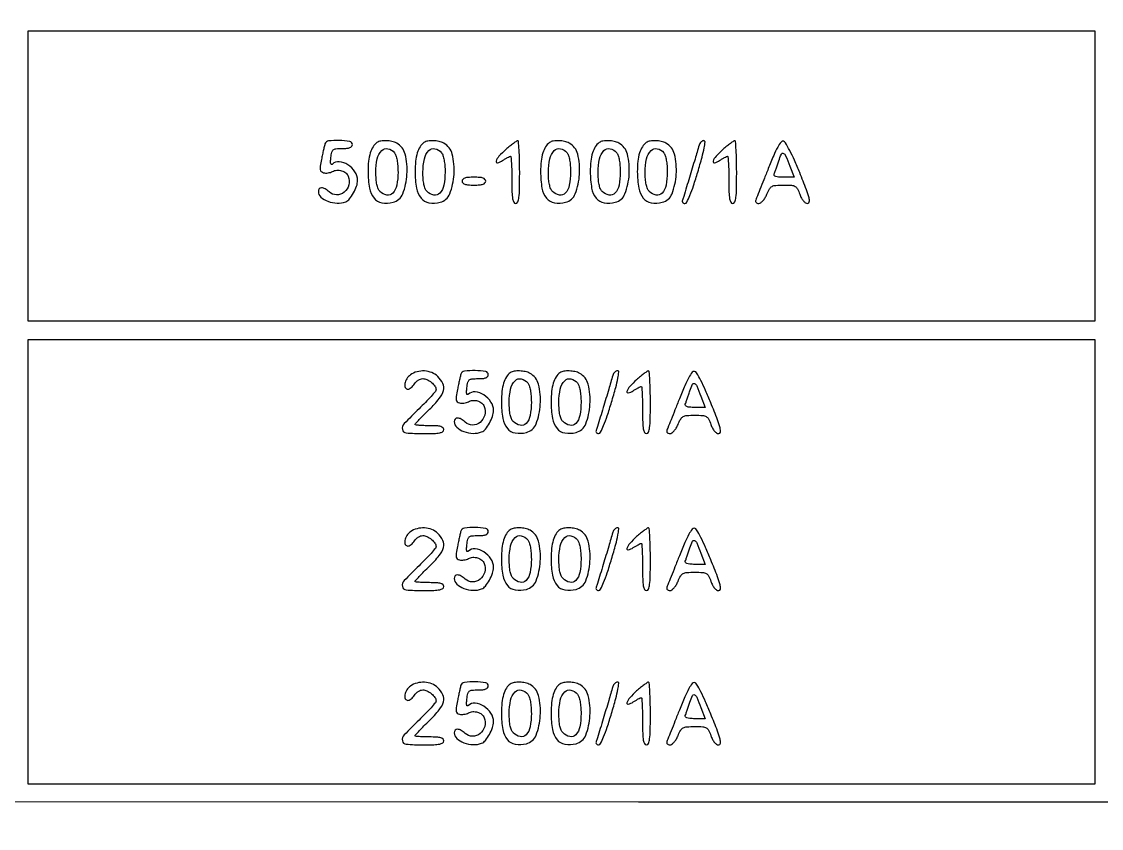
# Model space of a CAD drawing. Header units: millimetres. Extents: x 9982696 to 10277415, y 3207660 to 3335318.
# Drawn here: x 10019384.1 to 10019436.5, y 3333582.7 to 3333621.9 of the extents above; entities that cross this region are included whole.
import ezdxf

# ---------------------------------------------------------------- set-up
doc = ezdxf.new("R2010")
doc.units = ezdxf.units.MM
doc.header["$LTSCALE"] = 2

msp = doc.modelspace()

# ---------------------------------------------------------------- linework, layer by layer
msp.add_lwpolyline([(10019324.143, 3333524.021, 0.000002), (10019350.551, 3333523.998, 0.000133), (10019379.648, 3333523.981, 0.00008), (10019414.173, 3333523.975, 0.000071), (10019459.713, 3333523.982, 0.000351), (10019485.391, 3333524.007, 0.000016), (10019504.112, 3333524.039, 0.198457), (10019504.325, 3333524.128, 0.196938), (10019504.411, 3333524.334, 0.000233), (10019504.445, 3333529.037, 0.001377), (10019504.47, 3333535.563, 0.00029), (10019504.477, 3333546.965, 0.00015), (10019504.472, 3333561.793, 0.002539), (10019504.445, 3333566.687, 0.002021), (10019504.403, 3333569.501, 0.271532), (10019504.231, 3333569.782, 0.123497), (10019503.626, 3333569.934, 0.000003), (10019414.011, 3333569.924, 0.000002), (10019324.291, 3333569.913, 0.19888)], format="xyb")
for points in [[(10019323.83, 3333652.113, 0.09078), (10019323.805, 3333651.978, 0.000009), (10019323.797, 3333642.029, 0.000276), (10019323.794, 3333631.036, 0.000167), (10019323.802, 3333618.008), (10019323.835, 3333584.063), (10019414.053, 3333584.031, 0.000067), (10019461.014, 3333584.02, 0.000373), (10019486.217, 3333584.037, 0.000016), (10019504.2, 3333584.063, 0.256301), (10019504.372, 3333584.158, 0.141595), (10019504.414, 3333584.3, 0.000016), (10019504.444, 3333594.206, 0.000462), (10019504.467, 3333605.16, 0.000279), (10019504.475, 3333618.142, 0.000192), (10019504.469, 3333635.195, 0.000928), (10019504.444, 3333644.889, 0.000107), (10019504.412, 3333651.91, 0.197651), (10019504.325, 3333652.119, 0.198919), (10019503.913, 3333652.289, 0.000003), (10019414.024, 3333652.287, 0.000002), (10019324.077, 3333652.283, 0.311469)], [(10019398.837, 3333615.946, 0.019806), (10019398.81, 3333615.851, 0.003017), (10019398.766, 3333615.66, 0.003373), (10019398.717, 3333615.433, 0.002916), (10019398.668, 3333615.195, 0.010808), (10019398.609, 3333614.86, 0.076736), (10019398.609, 3333614.696, 0.175567), (10019398.66, 3333614.603, 0.11707), (10019398.769, 3333614.545, 0.061312), (10019398.868, 3333614.532, 0.038015), (10019398.985, 3333614.54, 0.037692), (10019399.101, 3333614.565, 0.054643), (10019399.198, 3333614.606, -0.110143), (10019399.409, 3333614.669, -0.090991), (10019399.643, 3333614.644, -0.094877), (10019399.844, 3333614.539, -0.134414), (10019399.963, 3333614.377, -0.153439), (10019399.989, 3333613.955, -0.161), (10019399.768, 3333613.603, -0.177795), (10019399.399, 3333613.474, -0.182335), (10019399.04, 3333613.615, 0.048868), (10019398.842, 3333613.762, 0.125111), (10019398.672, 3333613.813, 0.233077), (10019398.561, 3333613.764, 0.176096), (10019398.515, 3333613.637, 0.213999), (10019398.636, 3333613.368, 0.092136), (10019398.98, 3333613.16, 0.080177), (10019399.427, 3333613.07, 0.10195), (10019399.842, 3333613.138, 0.133639), (10019400.028, 3333613.274, 0.041672), (10019400.222, 3333613.564, 0.042134), (10019400.371, 3333613.896, 0.08469), (10019400.419, 3333614.178, 0.147493), (10019400.294, 3333614.59, 0.103527), (10019399.947, 3333614.933, 0.118293), (10019399.529, 3333615.08, 0.225412), (10019399.201, 3333614.963, -0.242385), (10019399.152, 3333614.947, -0.301959), (10019399.119, 3333614.979, -0.072324), (10019399.109, 3333615.088, -0.014854), (10019399.126, 3333615.28, -0.025547), (10019399.171, 3333615.547, -0.16889), (10019399.241, 3333615.66, -0.152299), (10019399.37, 3333615.712, -0.019657), (10019399.671, 3333615.724, 0.021248), (10019399.903, 3333615.734, 0.070869), (10019400.051, 3333615.768, 0.129236), (10019400.134, 3333615.828, 0.173901), (10019400.165, 3333615.914, 0.365595), (10019400.038, 3333616.065, 0.036244), (10019399.531, 3333616.114, 0.035529), (10019399.011, 3333616.089, 0.293055)], [(10019401.358, 3333616.008, 0.110049), (10019401.17, 3333615.811, 0.061823), (10019401.035, 3333615.509, 0.048132), (10019400.953, 3333615.104, 0.026075), (10019400.926, 3333614.596, 0.042303), (10019400.994, 3333613.799, 0.129942), (10019401.217, 3333613.309, 0.183177), (10019401.598, 3333613.09, 0.101861), (10019402.14, 3333613.113, 0.243252), (10019402.61, 3333613.528, 0.077347), (10019402.817, 3333614.469, 0.075493), (10019402.729, 3333615.449, 0.213051), (10019402.317, 3333615.981, 0.069694), (10019402.088, 3333616.065, 0.046241), (10019401.81, 3333616.099, 0.047239), (10019401.544, 3333616.081, 0.107449)], [(10019403.642, 3333616.008, 0.110049), (10019403.455, 3333615.811, 0.061823), (10019403.319, 3333615.509, 0.048132), (10019403.237, 3333615.104, 0.026075), (10019403.211, 3333614.596, 0.042303), (10019403.278, 3333613.799, 0.129942), (10019403.501, 3333613.309, 0.183177), (10019403.882, 3333613.09, 0.101861), (10019404.425, 3333613.113, 0.243252), (10019404.895, 3333613.528, 0.077347), (10019405.101, 3333614.469, 0.075493), (10019405.013, 3333615.449, 0.213051), (10019404.602, 3333615.981, 0.069694), (10019404.372, 3333616.065, 0.046241), (10019404.094, 3333616.099, 0.047239), (10019403.828, 3333616.081, 0.107449)], [(10019407.62, 3333615.674, 0.025978), (10019407.283, 3333615.343, 0.112295), (10019407.145, 3333615.101, 0.589158), (10019407.214, 3333615.029, 0.079415), (10019407.457, 3333615.138, -0.009212), (10019407.582, 3333615.217, -0.012338), (10019407.698, 3333615.283, -0.009554), (10019407.797, 3333615.334, -0.114403), (10019407.838, 3333615.343, -0.392973), (10019407.865, 3333615.318, -0.003417), (10019407.886, 3333615.008, -0.009275), (10019407.901, 3333614.639, -0.005574), (10019407.906, 3333614.201, 0.005946), (10019407.913, 3333613.596, 0.035355), (10019407.943, 3333613.281, 0.084509), (10019408, 3333613.116, 0.273642), (10019408.096, 3333613.059, 0.308488), (10019408.196, 3333613.127, 0.062466), (10019408.251, 3333613.345, 0.027022), (10019408.28, 3333613.756, 0.004073), (10019408.287, 3333614.582, 0.00586), (10019408.28, 3333615.166, 0.009799), (10019408.259, 3333615.656, 0.003816), (10019408.23, 3333616.066, 0.407653), (10019408.191, 3333616.099, 0.138727), (10019408.134, 3333616.08, 0.008489), (10019407.984, 3333615.972, 0.012114), (10019407.81, 3333615.835, 0.008641)], [(10019409.733, 3333616.008, 0.110049), (10019409.546, 3333615.811, 0.061823), (10019409.411, 3333615.509, 0.048132), (10019409.328, 3333615.104, 0.026075), (10019409.302, 3333614.596, 0.042303), (10019409.369, 3333613.799, 0.129942), (10019409.592, 3333613.309, 0.183177), (10019409.973, 3333613.09, 0.101861), (10019410.516, 3333613.113, 0.243252), (10019410.986, 3333613.528, 0.077347), (10019411.192, 3333614.469, 0.075493), (10019411.105, 3333615.449, 0.213051), (10019410.693, 3333615.981, 0.069694), (10019410.464, 3333616.065, 0.046241), (10019410.185, 3333616.099, 0.047239), (10019409.92, 3333616.081, 0.107449)], [(10019412.144, 3333616.008, 0.110049), (10019411.957, 3333615.811, 0.061823), (10019411.822, 3333615.509, 0.048132), (10019411.739, 3333615.104, 0.026075), (10019411.713, 3333614.596, 0.042303), (10019411.781, 3333613.799, 0.129942), (10019412.003, 3333613.309, 0.183177), (10019412.384, 3333613.09, 0.101861), (10019412.927, 3333613.113, 0.243252), (10019413.397, 3333613.528, 0.077347), (10019413.603, 3333614.469, 0.075493), (10019413.516, 3333615.449, 0.213051), (10019413.104, 3333615.981, 0.069694), (10019412.875, 3333616.065, 0.046241), (10019412.596, 3333616.099, 0.047239), (10019412.331, 3333616.081, 0.107449)], [(10019414.429, 3333616.008, 0.110049), (10019414.241, 3333615.811, 0.061823), (10019414.106, 3333615.509, 0.048132), (10019414.024, 3333615.104, 0.026075), (10019413.997, 3333614.596, 0.042303), (10019414.065, 3333613.799, 0.129942), (10019414.288, 3333613.309, 0.183177), (10019414.669, 3333613.09, 0.101861), (10019415.211, 3333613.113, 0.243252), (10019415.681, 3333613.528, 0.077347), (10019415.888, 3333614.469, 0.075493), (10019415.8, 3333615.449, 0.213051), (10019415.388, 3333615.981, 0.069694), (10019415.159, 3333616.065, 0.046241), (10019414.881, 3333616.099, 0.047239), (10019414.615, 3333616.081, 0.107449)], [(10019416.996, 3333615.883, -0.002173), (10019416.798, 3333615.213, -0.000918), (10019416.528, 3333614.316, -0.000341), (10019416.249, 3333613.398, -0.016824), (10019416.188, 3333613.218, 0.105419), (10019416.178, 3333613.157, 0.144265), (10019416.197, 3333613.106, 0.139773), (10019416.241, 3333613.071, 0.096573), (10019416.303, 3333613.059, 0.28469), (10019416.401, 3333613.12, 0.017321), (10019416.55, 3333613.447, 0.018441), (10019416.725, 3333613.919, 0.00719), (10019416.933, 3333614.582, 0.005236), (10019417.139, 3333615.3, 0.02007), (10019417.244, 3333615.753, 0.027265), (10019417.283, 3333616.04, 0.437652), (10019417.223, 3333616.105, 0.121342), (10019417.156, 3333616.088, 0.072553), (10019417.089, 3333616.04, 0.065606), (10019417.032, 3333615.968, 0.063591)], [(10019418.153, 3333615.674, 0.025978), (10019417.816, 3333615.343, 0.112295), (10019417.677, 3333615.101, 0.589158), (10019417.746, 3333615.029, 0.079415), (10019417.99, 3333615.138, -0.009212), (10019418.115, 3333615.217, -0.012338), (10019418.231, 3333615.283, -0.009554), (10019418.329, 3333615.334, -0.114403), (10019418.371, 3333615.343, -0.392973), (10019418.398, 3333615.318, -0.003417), (10019418.419, 3333615.008, -0.009275), (10019418.434, 3333614.639, -0.005574), (10019418.439, 3333614.201, 0.005946), (10019418.446, 3333613.596, 0.035355), (10019418.476, 3333613.281, 0.084509), (10019418.533, 3333613.116, 0.273642), (10019418.629, 3333613.059, 0.308488), (10019418.728, 3333613.127, 0.062466), (10019418.784, 3333613.345, 0.027022), (10019418.813, 3333613.756, 0.004073), (10019418.819, 3333614.582, 0.00586), (10019418.813, 3333615.166, 0.009799), (10019418.791, 3333615.656, 0.003816), (10019418.763, 3333616.066, 0.407653), (10019418.724, 3333616.099, 0.138727), (10019418.666, 3333616.08, 0.008489), (10019418.517, 3333615.972, 0.012114), (10019418.342, 3333615.835, 0.008641)], [(10019420.352, 3333614.745, -0.000054), (10019420.139, 3333614.209, -0.000077), (10019419.949, 3333613.732, -0.000044), (10019419.789, 3333613.329, -0.001085), (10019419.744, 3333613.218, 0.125979), (10019419.736, 3333613.157, 0.158153), (10019419.76, 3333613.105, 0.131206), (10019419.814, 3333613.071, 0.075984), (10019419.891, 3333613.059, 0.155429), (10019419.987, 3333613.09, 0.056533), (10019420.094, 3333613.186, 0.047742), (10019420.199, 3333613.329, 0.035395), (10019420.287, 3333613.503, -0.030261), (10019420.416, 3333613.766, -0.139018), (10019420.535, 3333613.884, -0.110131), (10019420.714, 3333613.935, -0.015682), (10019421.097, 3333613.947, -0.014838), (10019421.484, 3333613.936, -0.114354), (10019421.656, 3333613.885, -0.148033), (10019421.768, 3333613.768, -0.030303), (10019421.882, 3333613.503, 0.034008), (10019421.963, 3333613.319, 0.055931), (10019422.058, 3333613.179, 0.071599), (10019422.16, 3333613.089, 0.145627), (10019422.261, 3333613.059, 0.381025), (10019422.344, 3333613.133, 0.091752), (10019422.33, 3333613.331, 0.029255), (10019422.204, 3333613.725, 0.003747), (10019421.878, 3333614.55, 0.008564), (10019421.625, 3333615.149, 0.015168), (10019421.392, 3333615.633, 0.010953), (10019421.189, 3333616.004, 0.217976), (10019421.086, 3333616.078, 0.289023), (10019420.971, 3333616.033, 0.032977), (10019420.813, 3333615.787, 0.024285), (10019420.616, 3333615.383, 0.007149)], [(10019402.21, 3333615.517, -0.100058), (10019402.279, 3333615.388, -0.027959), (10019402.333, 3333615.164, -0.025823), (10019402.37, 3333614.887, -0.019689), (10019402.382, 3333614.582, -0.046399), (10019402.322, 3333613.938, -0.141615), (10019402.126, 3333613.55, -0.263218), (10019401.839, 3333613.459, -0.14564), (10019401.507, 3333613.639, -0.098583), (10019401.418, 3333613.773, -0.046), (10019401.356, 3333613.972, -0.035132), (10019401.319, 3333614.238, -0.017), (10019401.307, 3333614.582, -0.053553), (10019401.376, 3333615.22, -0.139327), (10019401.592, 3333615.624, -0.262758), (10019401.89, 3333615.713, -0.164797)], [(10019404.494, 3333615.517, -0.100058), (10019404.563, 3333615.388, -0.027959), (10019404.618, 3333615.164, -0.025823), (10019404.654, 3333614.887, -0.019689), (10019404.666, 3333614.582, -0.046399), (10019404.606, 3333613.938, -0.141615), (10019404.41, 3333613.55, -0.263218), (10019404.124, 3333613.459, -0.14564), (10019403.791, 3333613.639, -0.098583), (10019403.702, 3333613.773, -0.046), (10019403.64, 3333613.972, -0.035132), (10019403.603, 3333614.238, -0.017), (10019403.591, 3333614.582, -0.053553), (10019403.66, 3333615.22, -0.139327), (10019403.876, 3333615.624, -0.262758), (10019404.175, 3333615.713, -0.164797)], [(10019410.585, 3333615.517, -0.100058), (10019410.654, 3333615.388, -0.027959), (10019410.709, 3333615.164, -0.025823), (10019410.745, 3333614.887, -0.019689), (10019410.757, 3333614.582, -0.046399), (10019410.697, 3333613.938, -0.141615), (10019410.502, 3333613.55, -0.263218), (10019410.215, 3333613.459, -0.14564), (10019409.882, 3333613.639, -0.098583), (10019409.793, 3333613.773, -0.046), (10019409.731, 3333613.972, -0.035132), (10019409.694, 3333614.238, -0.017), (10019409.683, 3333614.582, -0.053553), (10019409.751, 3333615.22, -0.139327), (10019409.967, 3333615.624, -0.262758), (10019410.266, 3333615.713, -0.164797)], [(10019412.996, 3333615.517, -0.100058), (10019413.065, 3333615.388, -0.027959), (10019413.12, 3333615.164, -0.025823), (10019413.156, 3333614.887, -0.019689), (10019413.168, 3333614.582, -0.046399), (10019413.108, 3333613.938, -0.141615), (10019412.913, 3333613.55, -0.263218), (10019412.626, 3333613.459, -0.14564), (10019412.293, 3333613.639, -0.098583), (10019412.204, 3333613.773, -0.046), (10019412.142, 3333613.972, -0.035132), (10019412.105, 3333614.238, -0.017), (10019412.094, 3333614.582, -0.053553), (10019412.162, 3333615.22, -0.139327), (10019412.378, 3333615.624, -0.262758), (10019412.677, 3333615.713, -0.164797)], [(10019415.28, 3333615.517, -0.100058), (10019415.35, 3333615.388, -0.027959), (10019415.404, 3333615.164, -0.025823), (10019415.44, 3333614.887, -0.019689), (10019415.452, 3333614.582, -0.046399), (10019415.392, 3333613.938, -0.141615), (10019415.197, 3333613.55, -0.263218), (10019414.91, 3333613.459, -0.14564), (10019414.577, 3333613.639, -0.098583), (10019414.488, 3333613.773, -0.046), (10019414.427, 3333613.972, -0.035132), (10019414.39, 3333614.238, -0.017), (10019414.378, 3333614.582, -0.053553), (10019414.446, 3333615.22, -0.139327), (10019414.662, 3333615.624, -0.262758), (10019414.961, 3333615.713, -0.164797)], [(10019421.401, 3333614.868), (10019421.609, 3333614.328), (10019421.092, 3333614.328, -0.01704), (10019420.855, 3333614.336, -0.067552), (10019420.712, 3333614.366, -0.164567), (10019420.647, 3333614.417, -0.248305), (10019420.641, 3333614.487, 0.012127), (10019420.675, 3333614.577, 0.002423), (10019420.733, 3333614.74, 0.002561), (10019420.798, 3333614.93, 0.002386), (10019420.863, 3333615.125, -0.025972), (10019420.988, 3333615.45, -0.42246), (10019421.087, 3333615.487, -0.182305), (10019421.196, 3333615.373, -0.008425)], [(10019405.495, 3333614.138, 0.188641), (10019405.529, 3333614.049, 0.12648), (10019405.622, 3333613.99, 0.063857), (10019405.79, 3333613.957, 0.016668), (10019406.066, 3333613.947, 0.016668), (10019406.342, 3333613.957, 0.063857), (10019406.51, 3333613.99, 0.12648), (10019406.602, 3333614.049, 0.188641), (10019406.637, 3333614.138, 0.188641), (10019406.602, 3333614.226, 0.12648), (10019406.51, 3333614.286, 0.063857), (10019406.342, 3333614.319, 0.016668), (10019406.066, 3333614.328, 0.016668), (10019405.79, 3333614.319, 0.063857), (10019405.622, 3333614.286, 0.12648), (10019405.529, 3333614.226, 0.188641)], [(10019402.985, 3333604.74, 0.096579), (10019402.805, 3333604.553, 0.100221), (10019402.711, 3333604.315, 0.157297), (10019402.737, 3333604.128, 0.28805), (10019402.863, 3333604.049, 0.121331), (10019402.935, 3333604.067, 0.047568), (10019403.022, 3333604.124, 0.043473), (10019403.109, 3333604.206, 0.041443), (10019403.181, 3333604.303, -0.061547), (10019403.26, 3333604.4, -0.050971), (10019403.365, 3333604.482, -0.052986), (10019403.478, 3333604.538, -0.088032), (10019403.583, 3333604.557, -0.112182), (10019403.788, 3333604.51, -0.062377), (10019404.004, 3333604.371, -0.063962), (10019404.171, 3333604.191, -0.156061), (10019404.226, 3333604.02, -0.176188), (10019404.195, 3333603.936, -0.007375), (10019403.984, 3333603.691, -0.011969), (10019403.717, 3333603.405, -0.008143), (10019403.401, 3333603.093, 0.011195), (10019402.682, 3333602.373, 0.23413), (10019402.594, 3333602.091, 0.3469), (10019402.775, 3333601.924, 0.019493), (10019403.591, 3333601.892, 0.006994), (10019404.123, 3333601.899, 0.039364), (10019404.406, 3333601.93, 0.093584), (10019404.554, 3333601.988, 0.258593), (10019404.607, 3333602.082, 0.211442), (10019404.566, 3333602.173, 0.118311), (10019404.459, 3333602.232, 0.054498), (10019404.257, 3333602.264, 0.01212), (10019403.909, 3333602.273, -0.008175), (10019403.641, 3333602.277, -0.013563), (10019403.416, 3333602.291, -0.00717), (10019403.232, 3333602.309, -0.380739), (10019403.211, 3333602.334, -0.189423), (10019403.226, 3333602.373, -0.002367), (10019403.416, 3333602.575, -0.006564), (10019403.641, 3333602.807, -0.004204), (10019403.909, 3333603.07, 0.029162), (10019404.386, 3333603.59, 0.109426), (10019404.584, 3333603.983, 0.1695), (10019404.554, 3333604.324, 0.098761), (10019404.313, 3333604.662, 0.092568), (10019404.022, 3333604.848, 0.081683), (10019403.67, 3333604.928, 0.080732), (10019403.307, 3333604.89, 0.087155)], [(10019405.436, 3333604.779, 0.019806), (10019405.409, 3333604.684, 0.003017), (10019405.365, 3333604.493, 0.003373), (10019405.316, 3333604.266, 0.002916), (10019405.267, 3333604.028, 0.010808), (10019405.208, 3333603.693, 0.076736), (10019405.208, 3333603.529, 0.175567), (10019405.259, 3333603.436, 0.11707), (10019405.367, 3333603.378, 0.061312), (10019405.466, 3333603.365, 0.038015), (10019405.584, 3333603.373, 0.037692), (10019405.7, 3333603.398, 0.054643), (10019405.797, 3333603.439, -0.110143), (10019406.008, 3333603.502, -0.090991), (10019406.241, 3333603.476, -0.094877), (10019406.443, 3333603.371, -0.134414), (10019406.562, 3333603.21, -0.153439), (10019406.588, 3333602.787, -0.161), (10019406.366, 3333602.436, -0.177795), (10019405.998, 3333602.306, -0.182335), (10019405.638, 3333602.448, 0.048868), (10019405.44, 3333602.595, 0.125111), (10019405.271, 3333602.646, 0.233077), (10019405.16, 3333602.597, 0.176096), (10019405.114, 3333602.47, 0.213999), (10019405.235, 3333602.201, 0.092136), (10019405.579, 3333601.993, 0.080177), (10019406.026, 3333601.903, 0.10195), (10019406.441, 3333601.971, 0.133639), (10019406.627, 3333602.107, 0.041672), (10019406.82, 3333602.396, 0.042134), (10019406.97, 3333602.728, 0.08469), (10019407.018, 3333603.011, 0.147493), (10019406.893, 3333603.423, 0.103527), (10019406.546, 3333603.766, 0.118293), (10019406.128, 3333603.912, 0.225412), (10019405.8, 3333603.796, -0.242385), (10019405.751, 3333603.78, -0.301959), (10019405.717, 3333603.812, -0.072324), (10019405.708, 3333603.92, -0.014854), (10019405.725, 3333604.113, -0.025547), (10019405.77, 3333604.38, -0.16889), (10019405.84, 3333604.493, -0.152299), (10019405.969, 3333604.545, -0.019657), (10019406.27, 3333604.557, 0.021248), (10019406.502, 3333604.567, 0.070869), (10019406.65, 3333604.601, 0.129236), (10019406.733, 3333604.661, 0.173901), (10019406.764, 3333604.747, 0.365595), (10019406.637, 3333604.898, 0.036244), (10019406.129, 3333604.947, 0.035529), (10019405.61, 3333604.922, 0.293055)], [(10019407.83, 3333604.84, 0.110049), (10019407.642, 3333604.644, 0.061823), (10019407.507, 3333604.342, 0.048132), (10019407.425, 3333603.937, 0.026075), (10019407.398, 3333603.429, 0.042303), (10019407.466, 3333602.631, 0.129942), (10019407.689, 3333602.142, 0.183177), (10019408.07, 3333601.923, 0.101861), (10019408.612, 3333601.946, 0.243252), (10019409.082, 3333602.361, 0.077347), (10019409.289, 3333603.302, 0.075493), (10019409.201, 3333604.282, 0.213051), (10019408.789, 3333604.813, 0.069694), (10019408.56, 3333604.898, 0.046241), (10019408.282, 3333604.931, 0.047239), (10019408.016, 3333604.914, 0.107449)], [(10019410.241, 3333604.84, 0.110049), (10019410.053, 3333604.644, 0.061823), (10019409.918, 3333604.342, 0.048132), (10019409.836, 3333603.937, 0.026075), (10019409.809, 3333603.429, 0.042303), (10019409.877, 3333602.631, 0.129942), (10019410.1, 3333602.142, 0.183177), (10019410.481, 3333601.923, 0.101861), (10019411.023, 3333601.946, 0.243252), (10019411.493, 3333602.361, 0.077347), (10019411.7, 3333603.302, 0.075493), (10019411.612, 3333604.282, 0.213051), (10019411.2, 3333604.813, 0.069694), (10019410.971, 3333604.898, 0.046241), (10019410.693, 3333604.931, 0.047239), (10019410.427, 3333604.914, 0.107449)], [(10019412.808, 3333604.716, -0.002173), (10019412.611, 3333604.046, -0.000918), (10019412.34, 3333603.149, -0.000341), (10019412.061, 3333602.231, -0.016824), (10019412, 3333602.051, 0.105419), (10019411.991, 3333601.99, 0.144265), (10019412.009, 3333601.939, 0.139773), (10019412.053, 3333601.904, 0.096573), (10019412.116, 3333601.892, 0.28469), (10019412.213, 3333601.953, 0.017321), (10019412.362, 3333602.28, 0.018441), (10019412.537, 3333602.752, 0.00719), (10019412.745, 3333603.415, 0.005236), (10019412.951, 3333604.133, 0.02007), (10019413.056, 3333604.586, 0.027265), (10019413.095, 3333604.873, 0.437652), (10019413.036, 3333604.938, 0.121342), (10019412.968, 3333604.921, 0.072553), (10019412.901, 3333604.872, 0.065606), (10019412.845, 3333604.8, 0.063591)], [(10019413.965, 3333604.506, 0.025978), (10019413.628, 3333604.176, 0.112295), (10019413.49, 3333603.933, 0.589158), (10019413.559, 3333603.862, 0.079415), (10019413.802, 3333603.971, -0.009212), (10019413.927, 3333604.05, -0.012338), (10019414.043, 3333604.116, -0.009554), (10019414.142, 3333604.167, -0.114403), (10019414.183, 3333604.176, -0.392973), (10019414.21, 3333604.151, -0.003417), (10019414.231, 3333603.841, -0.009275), (10019414.246, 3333603.472, -0.005574), (10019414.251, 3333603.034, 0.005946), (10019414.258, 3333602.429, 0.035355), (10019414.288, 3333602.114, 0.084509), (10019414.345, 3333601.949, 0.273642), (10019414.441, 3333601.892, 0.308488), (10019414.541, 3333601.96, 0.062466), (10019414.596, 3333602.178, 0.027022), (10019414.625, 3333602.589, 0.004073), (10019414.632, 3333603.415, 0.00586), (10019414.625, 3333603.998, 0.009799), (10019414.604, 3333604.489, 0.003816), (10019414.575, 3333604.899, 0.407653), (10019414.536, 3333604.932, 0.138727), (10019414.479, 3333604.912, 0.008489), (10019414.329, 3333604.805, 0.012114), (10019414.155, 3333604.668, 0.008641)], [(10019408.681, 3333604.35, -0.100058), (10019408.751, 3333604.22, -0.027959), (10019408.805, 3333603.996, -0.025823), (10019408.841, 3333603.72, -0.019689), (10019408.853, 3333603.415, -0.046399), (10019408.794, 3333602.771, -0.141615), (10019408.598, 3333602.383, -0.263218), (10019408.311, 3333602.292, -0.14564), (10019407.978, 3333602.472, -0.098583), (10019407.89, 3333602.605, -0.046), (10019407.828, 3333602.804, -0.035132), (10019407.791, 3333603.071, -0.017), (10019407.779, 3333603.415, -0.053553), (10019407.848, 3333604.053, -0.139327), (10019408.063, 3333604.457, -0.262758), (10019408.362, 3333604.546, -0.164797)], [(10019411.093, 3333604.35, -0.100058), (10019411.162, 3333604.22, -0.027959), (10019411.216, 3333603.996, -0.025823), (10019411.253, 3333603.72, -0.019689), (10019411.265, 3333603.415, -0.046399), (10019411.205, 3333602.771, -0.141615), (10019411.009, 3333602.383, -0.263218), (10019410.722, 3333602.292, -0.14564), (10019410.39, 3333602.472, -0.098583), (10019410.301, 3333602.605, -0.046), (10019410.239, 3333602.804, -0.035132), (10019410.202, 3333603.071, -0.017), (10019410.19, 3333603.415, -0.053553), (10019410.259, 3333604.053, -0.139327), (10019410.475, 3333604.457, -0.262758), (10019410.773, 3333604.546, -0.164797)], [(10019416.037, 3333603.578, -0.000054), (10019415.825, 3333603.042, -0.000077), (10019415.635, 3333602.565, -0.000044), (10019415.474, 3333602.162, -0.001085), (10019415.43, 3333602.051, 0.125979), (10019415.422, 3333601.99, 0.158153), (10019415.445, 3333601.938, 0.131206), (10019415.5, 3333601.904, 0.075984), (10019415.576, 3333601.892, 0.155429), (10019415.672, 3333601.923, 0.056533), (10019415.78, 3333602.019, 0.047742), (10019415.884, 3333602.161, 0.035395), (10019415.972, 3333602.336, -0.030261), (10019416.101, 3333602.599, -0.139018), (10019416.221, 3333602.717, -0.110131), (10019416.399, 3333602.768, -0.015682), (10019416.782, 3333602.78, -0.014838), (10019417.169, 3333602.769, -0.114354), (10019417.342, 3333602.718, -0.148033), (10019417.453, 3333602.601, -0.030303), (10019417.568, 3333602.336, 0.034008), (10019417.649, 3333602.152, 0.055931), (10019417.744, 3333602.012, 0.071599), (10019417.846, 3333601.922, 0.145627), (10019417.947, 3333601.892, 0.381025), (10019418.029, 3333601.965, 0.091752), (10019418.015, 3333602.164, 0.029255), (10019417.889, 3333602.558, 0.003747), (10019417.564, 3333603.383, 0.008564), (10019417.31, 3333603.982, 0.015168), (10019417.078, 3333604.466, 0.010953), (10019416.875, 3333604.837, 0.217976), (10019416.772, 3333604.911, 0.289023), (10019416.657, 3333604.866, 0.032977), (10019416.499, 3333604.619, 0.024285), (10019416.301, 3333604.216, 0.007149)], [(10019417.086, 3333603.7), (10019417.295, 3333603.161), (10019416.777, 3333603.161, -0.01704), (10019416.54, 3333603.169, -0.067552), (10019416.398, 3333603.198, -0.164567), (10019416.333, 3333603.249, -0.248305), (10019416.326, 3333603.32, 0.012127), (10019416.361, 3333603.41, 0.002423), (10019416.418, 3333603.573, 0.002561), (10019416.483, 3333603.763, 0.002386), (10019416.548, 3333603.958, -0.025972), (10019416.673, 3333604.283, -0.42246), (10019416.772, 3333604.319, -0.182305), (10019416.881, 3333604.205, -0.008425)], [(10019402.985, 3333597.126, 0.096579), (10019402.805, 3333596.939, 0.100221), (10019402.711, 3333596.701, 0.157297), (10019402.737, 3333596.514, 0.28805), (10019402.863, 3333596.435, 0.121331), (10019402.935, 3333596.453, 0.047568), (10019403.022, 3333596.51, 0.043473), (10019403.109, 3333596.592, 0.041443), (10019403.181, 3333596.689, -0.061547), (10019403.26, 3333596.786, -0.050971), (10019403.365, 3333596.868, -0.052986), (10019403.478, 3333596.924, -0.088032), (10019403.583, 3333596.943, -0.112182), (10019403.788, 3333596.896, -0.062377), (10019404.004, 3333596.757, -0.063962), (10019404.171, 3333596.577, -0.156061), (10019404.226, 3333596.406, -0.176188), (10019404.195, 3333596.322, -0.007375), (10019403.984, 3333596.077, -0.011969), (10019403.717, 3333595.791, -0.008143), (10019403.401, 3333595.479, 0.011195), (10019402.682, 3333594.759, 0.23413), (10019402.594, 3333594.477, 0.3469), (10019402.775, 3333594.31, 0.019493), (10019403.591, 3333594.278, 0.006994), (10019404.123, 3333594.285, 0.039364), (10019404.406, 3333594.316, 0.093584), (10019404.554, 3333594.374, 0.258593), (10019404.607, 3333594.468, 0.211442), (10019404.566, 3333594.559, 0.118311), (10019404.459, 3333594.618, 0.054498), (10019404.257, 3333594.65, 0.01212), (10019403.909, 3333594.659, -0.008175), (10019403.641, 3333594.663, -0.013563), (10019403.416, 3333594.677, -0.00717), (10019403.232, 3333594.695, -0.380739), (10019403.211, 3333594.72, -0.189423), (10019403.226, 3333594.759, -0.002367), (10019403.416, 3333594.961, -0.006564), (10019403.641, 3333595.193, -0.004204), (10019403.909, 3333595.456, 0.029162), (10019404.386, 3333595.976, 0.109426), (10019404.584, 3333596.369, 0.1695), (10019404.554, 3333596.71, 0.098761), (10019404.313, 3333597.048, 0.092568), (10019404.022, 3333597.234, 0.081683), (10019403.67, 3333597.314, 0.080732), (10019403.307, 3333597.276, 0.087155)], [(10019405.436, 3333597.165, 0.019806), (10019405.409, 3333597.07, 0.003017), (10019405.365, 3333596.879, 0.003373), (10019405.316, 3333596.652, 0.002916), (10019405.267, 3333596.414, 0.010808), (10019405.208, 3333596.079, 0.076736), (10019405.208, 3333595.915, 0.175567), (10019405.259, 3333595.822, 0.11707), (10019405.367, 3333595.764, 0.061312), (10019405.466, 3333595.751, 0.038015), (10019405.584, 3333595.759, 0.037692), (10019405.7, 3333595.784, 0.054643), (10019405.797, 3333595.825, -0.110143), (10019406.008, 3333595.888, -0.090991), (10019406.241, 3333595.862, -0.094877), (10019406.443, 3333595.757, -0.134414), (10019406.562, 3333595.596, -0.153439), (10019406.588, 3333595.173, -0.161), (10019406.366, 3333594.822, -0.177795), (10019405.998, 3333594.692, -0.182335), (10019405.638, 3333594.834, 0.048868), (10019405.44, 3333594.981, 0.125111), (10019405.271, 3333595.032, 0.233077), (10019405.16, 3333594.983, 0.176096), (10019405.114, 3333594.856, 0.213999), (10019405.235, 3333594.587, 0.092136), (10019405.579, 3333594.379, 0.080177), (10019406.026, 3333594.289, 0.10195), (10019406.441, 3333594.357, 0.133639), (10019406.627, 3333594.493, 0.041672), (10019406.82, 3333594.782, 0.042134), (10019406.97, 3333595.114, 0.08469), (10019407.018, 3333595.397, 0.147493), (10019406.893, 3333595.809, 0.103527), (10019406.546, 3333596.152, 0.118293), (10019406.128, 3333596.298, 0.225412), (10019405.8, 3333596.182, -0.242385), (10019405.751, 3333596.166, -0.301959), (10019405.717, 3333596.198, -0.072324), (10019405.708, 3333596.306, -0.014854), (10019405.725, 3333596.499, -0.025547), (10019405.77, 3333596.766, -0.16889), (10019405.84, 3333596.879, -0.152299), (10019405.969, 3333596.931, -0.019657), (10019406.27, 3333596.943, 0.021248), (10019406.502, 3333596.953, 0.070869), (10019406.65, 3333596.987, 0.129236), (10019406.733, 3333597.047, 0.173901), (10019406.764, 3333597.133, 0.365595), (10019406.637, 3333597.284, 0.036244), (10019406.129, 3333597.333, 0.035529), (10019405.61, 3333597.308, 0.293055)], [(10019407.83, 3333597.226, 0.110049), (10019407.642, 3333597.03, 0.061823), (10019407.507, 3333596.728, 0.048132), (10019407.425, 3333596.323, 0.026075), (10019407.398, 3333595.815, 0.042303), (10019407.466, 3333595.017, 0.129942), (10019407.689, 3333594.528, 0.183177), (10019408.07, 3333594.309, 0.101861), (10019408.612, 3333594.332, 0.243252), (10019409.082, 3333594.747, 0.077347), (10019409.289, 3333595.688, 0.075493), (10019409.201, 3333596.668, 0.213051), (10019408.789, 3333597.199, 0.069694), (10019408.56, 3333597.284, 0.046241), (10019408.282, 3333597.317, 0.047239), (10019408.016, 3333597.3, 0.107449)], [(10019410.241, 3333597.226, 0.110049), (10019410.053, 3333597.03, 0.061823), (10019409.918, 3333596.728, 0.048132), (10019409.836, 3333596.323, 0.026075), (10019409.809, 3333595.815, 0.042303), (10019409.877, 3333595.017, 0.129942), (10019410.1, 3333594.528, 0.183177), (10019410.481, 3333594.309, 0.101861), (10019411.023, 3333594.332, 0.243252), (10019411.493, 3333594.747, 0.077347), (10019411.7, 3333595.688, 0.075493), (10019411.612, 3333596.668, 0.213051), (10019411.2, 3333597.199, 0.069694), (10019410.971, 3333597.284, 0.046241), (10019410.693, 3333597.317, 0.047239), (10019410.427, 3333597.3, 0.107449)], [(10019412.808, 3333597.102, -0.002173), (10019412.611, 3333596.432, -0.000918), (10019412.34, 3333595.535, -0.000341), (10019412.061, 3333594.617, -0.016824), (10019412, 3333594.437, 0.105419), (10019411.991, 3333594.376, 0.144265), (10019412.009, 3333594.325, 0.139773), (10019412.053, 3333594.29, 0.096573), (10019412.116, 3333594.278, 0.28469), (10019412.213, 3333594.339, 0.017321), (10019412.362, 3333594.666, 0.018441), (10019412.537, 3333595.138, 0.00719), (10019412.745, 3333595.801, 0.005236), (10019412.951, 3333596.519, 0.02007), (10019413.056, 3333596.972, 0.027265), (10019413.095, 3333597.259, 0.437652), (10019413.036, 3333597.324, 0.121342), (10019412.968, 3333597.307, 0.072553), (10019412.901, 3333597.258, 0.065606), (10019412.845, 3333597.186, 0.063591)], [(10019413.965, 3333596.892, 0.025978), (10019413.628, 3333596.562, 0.112295), (10019413.49, 3333596.319, 0.589158), (10019413.559, 3333596.248, 0.079415), (10019413.802, 3333596.357, -0.009212), (10019413.927, 3333596.436, -0.012338), (10019414.043, 3333596.502, -0.009554), (10019414.142, 3333596.553, -0.114403), (10019414.183, 3333596.562, -0.392973), (10019414.21, 3333596.537, -0.003417), (10019414.231, 3333596.227, -0.009275), (10019414.246, 3333595.858, -0.005574), (10019414.251, 3333595.42, 0.005946), (10019414.258, 3333594.815, 0.035355), (10019414.288, 3333594.5, 0.084509), (10019414.345, 3333594.335, 0.273642), (10019414.441, 3333594.278, 0.308488), (10019414.541, 3333594.346, 0.062466), (10019414.596, 3333594.564, 0.027022), (10019414.625, 3333594.975, 0.004073), (10019414.632, 3333595.801, 0.00586), (10019414.625, 3333596.384, 0.009799), (10019414.604, 3333596.875, 0.003816), (10019414.575, 3333597.285, 0.407653), (10019414.536, 3333597.318, 0.138727), (10019414.479, 3333597.298, 0.008489), (10019414.329, 3333597.191, 0.012114), (10019414.155, 3333597.054, 0.008641)], [(10019416.037, 3333595.964, -0.000054), (10019415.825, 3333595.428, -0.000077), (10019415.635, 3333594.951, -0.000044), (10019415.474, 3333594.548, -0.001085), (10019415.43, 3333594.437, 0.125979), (10019415.422, 3333594.376, 0.158153), (10019415.445, 3333594.324, 0.131206), (10019415.5, 3333594.29, 0.075984), (10019415.576, 3333594.278, 0.155429), (10019415.672, 3333594.309, 0.056533), (10019415.78, 3333594.405, 0.047742), (10019415.884, 3333594.547, 0.035395), (10019415.972, 3333594.722, -0.030261), (10019416.101, 3333594.985, -0.139018), (10019416.221, 3333595.103, -0.110131), (10019416.399, 3333595.154, -0.015682), (10019416.782, 3333595.166, -0.014838), (10019417.169, 3333595.155, -0.114354), (10019417.342, 3333595.104, -0.148033), (10019417.453, 3333594.987, -0.030303), (10019417.568, 3333594.722, 0.034008), (10019417.649, 3333594.538, 0.055931), (10019417.744, 3333594.398, 0.071599), (10019417.846, 3333594.308, 0.145627), (10019417.947, 3333594.278, 0.381025), (10019418.029, 3333594.351, 0.091752), (10019418.015, 3333594.55, 0.029255), (10019417.889, 3333594.944, 0.003747), (10019417.564, 3333595.769, 0.008564), (10019417.31, 3333596.368, 0.015168), (10019417.078, 3333596.852, 0.010953), (10019416.875, 3333597.223, 0.217976), (10019416.772, 3333597.297, 0.289023), (10019416.657, 3333597.252, 0.032977), (10019416.499, 3333597.005, 0.024285), (10019416.301, 3333596.602, 0.007149)], [(10019408.681, 3333596.736, -0.100058), (10019408.751, 3333596.606, -0.027959), (10019408.805, 3333596.382, -0.025823), (10019408.841, 3333596.106, -0.019689), (10019408.853, 3333595.801, -0.046399), (10019408.794, 3333595.157, -0.141615), (10019408.598, 3333594.769, -0.263218), (10019408.311, 3333594.678, -0.14564), (10019407.978, 3333594.858, -0.098583), (10019407.89, 3333594.991, -0.046), (10019407.828, 3333595.19, -0.035132), (10019407.791, 3333595.457, -0.017), (10019407.779, 3333595.801, -0.053553), (10019407.848, 3333596.439, -0.139327), (10019408.063, 3333596.843, -0.262758), (10019408.362, 3333596.932, -0.164797)], [(10019411.093, 3333596.736, -0.100058), (10019411.162, 3333596.606, -0.027959), (10019411.216, 3333596.382, -0.025823), (10019411.253, 3333596.106, -0.019689), (10019411.265, 3333595.801, -0.046399), (10019411.205, 3333595.157, -0.141615), (10019411.009, 3333594.769, -0.263218), (10019410.722, 3333594.678, -0.14564), (10019410.39, 3333594.858, -0.098583), (10019410.301, 3333594.991, -0.046), (10019410.239, 3333595.19, -0.035132), (10019410.202, 3333595.457, -0.017), (10019410.19, 3333595.801, -0.053553), (10019410.259, 3333596.439, -0.139327), (10019410.475, 3333596.843, -0.262758), (10019410.773, 3333596.932, -0.164797)], [(10019417.086, 3333596.086), (10019417.295, 3333595.547), (10019416.777, 3333595.547, -0.01704), (10019416.54, 3333595.555, -0.067552), (10019416.398, 3333595.584, -0.164567), (10019416.333, 3333595.635, -0.248305), (10019416.326, 3333595.706, 0.012127), (10019416.361, 3333595.796, 0.002423), (10019416.418, 3333595.959, 0.002561), (10019416.483, 3333596.149, 0.002386), (10019416.548, 3333596.344, -0.025972), (10019416.673, 3333596.669, -0.42246), (10019416.772, 3333596.705, -0.182305), (10019416.881, 3333596.591, -0.008425)], [(10019402.985, 3333589.639, 0.096579), (10019402.805, 3333589.452, 0.100221), (10019402.711, 3333589.214, 0.157297), (10019402.737, 3333589.027, 0.28805), (10019402.863, 3333588.948, 0.121331), (10019402.935, 3333588.966, 0.047568), (10019403.022, 3333589.023, 0.043473), (10019403.109, 3333589.105, 0.041443), (10019403.181, 3333589.202, -0.061547), (10019403.26, 3333589.299, -0.050971), (10019403.365, 3333589.381, -0.052986), (10019403.478, 3333589.437, -0.088032), (10019403.583, 3333589.456, -0.112182), (10019403.788, 3333589.409, -0.062377), (10019404.004, 3333589.27, -0.063962), (10019404.171, 3333589.09, -0.156061), (10019404.226, 3333588.919, -0.176188), (10019404.195, 3333588.835, -0.007375), (10019403.984, 3333588.59, -0.011969), (10019403.717, 3333588.304, -0.008143), (10019403.401, 3333587.992, 0.011195), (10019402.682, 3333587.272, 0.23413), (10019402.594, 3333586.99, 0.3469), (10019402.775, 3333586.823, 0.019493), (10019403.591, 3333586.791, 0.006994), (10019404.123, 3333586.798, 0.039364), (10019404.406, 3333586.829, 0.093584), (10019404.554, 3333586.886, 0.258593), (10019404.607, 3333586.981, 0.211442), (10019404.566, 3333587.072, 0.118311), (10019404.459, 3333587.131, 0.054498), (10019404.257, 3333587.163, 0.01212), (10019403.909, 3333587.172, -0.008175), (10019403.641, 3333587.176, -0.013563), (10019403.416, 3333587.189, -0.00717), (10019403.232, 3333587.208, -0.380739), (10019403.211, 3333587.232, -0.189423), (10019403.226, 3333587.272, -0.002367), (10019403.416, 3333587.474, -0.006564), (10019403.641, 3333587.706, -0.004204), (10019403.909, 3333587.969, 0.029162), (10019404.386, 3333588.489, 0.109426), (10019404.584, 3333588.882, 0.1695), (10019404.554, 3333589.223, 0.098761), (10019404.313, 3333589.561, 0.092568), (10019404.022, 3333589.747, 0.081683), (10019403.67, 3333589.826, 0.080732), (10019403.307, 3333589.789, 0.087155)], [(10019405.436, 3333589.678, 0.019806), (10019405.409, 3333589.583, 0.003017), (10019405.365, 3333589.392, 0.003373), (10019405.316, 3333589.165, 0.002916), (10019405.267, 3333588.927, 0.010808), (10019405.208, 3333588.592, 0.076736), (10019405.208, 3333588.428, 0.175567), (10019405.259, 3333588.335, 0.11707), (10019405.367, 3333588.277, 0.061312), (10019405.466, 3333588.264, 0.038015), (10019405.584, 3333588.271, 0.037692), (10019405.7, 3333588.297, 0.054643), (10019405.797, 3333588.338, -0.110143), (10019406.008, 3333588.401, -0.090991), (10019406.241, 3333588.375, -0.094877), (10019406.443, 3333588.27, -0.134414), (10019406.562, 3333588.108, -0.153439), (10019406.588, 3333587.686, -0.161), (10019406.366, 3333587.335, -0.177795), (10019405.998, 3333587.205, -0.182335), (10019405.638, 3333587.347, 0.048868), (10019405.44, 3333587.494, 0.125111), (10019405.271, 3333587.545, 0.233077), (10019405.16, 3333587.496, 0.176096), (10019405.114, 3333587.369, 0.213999), (10019405.235, 3333587.1, 0.092136), (10019405.579, 3333586.892, 0.080177), (10019406.026, 3333586.801, 0.10195), (10019406.441, 3333586.87, 0.133639), (10019406.627, 3333587.006, 0.041672), (10019406.82, 3333587.295, 0.042134), (10019406.97, 3333587.627, 0.08469), (10019407.018, 3333587.91, 0.147493), (10019406.893, 3333588.322, 0.103527), (10019406.546, 3333588.665, 0.118293), (10019406.128, 3333588.811, 0.225412), (10019405.8, 3333588.694, -0.242385), (10019405.751, 3333588.679, -0.301959), (10019405.717, 3333588.711, -0.072324), (10019405.708, 3333588.819, -0.014854), (10019405.725, 3333589.012, -0.025547), (10019405.77, 3333589.279, -0.16889), (10019405.84, 3333589.392, -0.152299), (10019405.969, 3333589.444, -0.019657), (10019406.27, 3333589.456, 0.021248), (10019406.502, 3333589.466, 0.070869), (10019406.65, 3333589.5, 0.129236), (10019406.733, 3333589.56, 0.173901), (10019406.764, 3333589.646, 0.365595), (10019406.637, 3333589.797, 0.036244), (10019406.129, 3333589.846, 0.035529), (10019405.61, 3333589.821, 0.293055)], [(10019407.83, 3333589.739, 0.110049), (10019407.642, 3333589.543, 0.061823), (10019407.507, 3333589.241, 0.048132), (10019407.425, 3333588.836, 0.026075), (10019407.398, 3333588.328, 0.042303), (10019407.466, 3333587.53, 0.129942), (10019407.689, 3333587.041, 0.183177), (10019408.07, 3333586.822, 0.101861), (10019408.612, 3333586.845, 0.243252), (10019409.082, 3333587.26, 0.077347), (10019409.289, 3333588.201, 0.075493), (10019409.201, 3333589.181, 0.213051), (10019408.789, 3333589.712, 0.069694), (10019408.56, 3333589.796, 0.046241), (10019408.282, 3333589.83, 0.047239), (10019408.016, 3333589.813, 0.107449)], [(10019410.241, 3333589.739, 0.110049), (10019410.053, 3333589.543, 0.061823), (10019409.918, 3333589.241, 0.048132), (10019409.836, 3333588.836, 0.026075), (10019409.809, 3333588.328, 0.042303), (10019409.877, 3333587.53, 0.129942), (10019410.1, 3333587.041, 0.183177), (10019410.481, 3333586.822, 0.101861), (10019411.023, 3333586.845, 0.243252), (10019411.493, 3333587.26, 0.077347), (10019411.7, 3333588.201, 0.075493), (10019411.612, 3333589.181, 0.213051), (10019411.2, 3333589.712, 0.069694), (10019410.971, 3333589.796, 0.046241), (10019410.693, 3333589.83, 0.047239), (10019410.427, 3333589.813, 0.107449)], [(10019412.808, 3333589.614, -0.002173), (10019412.611, 3333588.945, -0.000918), (10019412.34, 3333588.048, -0.000341), (10019412.061, 3333587.13, -0.016824), (10019412, 3333586.95, 0.105419), (10019411.991, 3333586.889, 0.144265), (10019412.009, 3333586.837, 0.139773), (10019412.053, 3333586.803, 0.096573), (10019412.116, 3333586.791, 0.28469), (10019412.213, 3333586.852, 0.017321), (10019412.362, 3333587.179, 0.018441), (10019412.537, 3333587.65, 0.00719), (10019412.745, 3333588.314, 0.005236), (10019412.951, 3333589.032, 0.02007), (10019413.056, 3333589.485, 0.027265), (10019413.095, 3333589.772, 0.437652), (10019413.036, 3333589.836, 0.121342), (10019412.968, 3333589.82, 0.072553), (10019412.901, 3333589.771, 0.065606), (10019412.845, 3333589.699, 0.063591)], [(10019413.965, 3333589.405, 0.025978), (10019413.628, 3333589.074, 0.112295), (10019413.49, 3333588.832, 0.589158), (10019413.559, 3333588.761, 0.079415), (10019413.802, 3333588.87, -0.009212), (10019413.927, 3333588.949, -0.012338), (10019414.043, 3333589.015, -0.009554), (10019414.142, 3333589.065, -0.114403), (10019414.183, 3333589.075, -0.392973), (10019414.21, 3333589.05, -0.003417), (10019414.231, 3333588.74, -0.009275), (10019414.246, 3333588.371, -0.005574), (10019414.251, 3333587.933, 0.005946), (10019414.258, 3333587.328, 0.035355), (10019414.288, 3333587.013, 0.084509), (10019414.345, 3333586.848, 0.273642), (10019414.441, 3333586.791, 0.308488), (10019414.541, 3333586.859, 0.062466), (10019414.596, 3333587.076, 0.027022), (10019414.625, 3333587.488, 0.004073), (10019414.632, 3333588.314, 0.00586), (10019414.625, 3333588.897, 0.009799), (10019414.604, 3333589.388, 0.003816), (10019414.575, 3333589.798, 0.407653), (10019414.536, 3333589.831, 0.138727), (10019414.479, 3333589.811, 0.008489), (10019414.329, 3333589.704, 0.012114), (10019414.155, 3333589.567, 0.008641)], [(10019416.037, 3333588.477, -0.000054), (10019415.825, 3333587.941, -0.000077), (10019415.635, 3333587.464, -0.000044), (10019415.474, 3333587.061, -0.001085), (10019415.43, 3333586.95, 0.125979), (10019415.422, 3333586.888, 0.158153), (10019415.445, 3333586.837, 0.131206), (10019415.5, 3333586.803, 0.075984), (10019415.576, 3333586.791, 0.155429), (10019415.672, 3333586.821, 0.056533), (10019415.78, 3333586.918, 0.047742), (10019415.884, 3333587.06, 0.035395), (10019415.972, 3333587.235, -0.030261), (10019416.101, 3333587.498, -0.139018), (10019416.221, 3333587.615, -0.110131), (10019416.399, 3333587.667, -0.015682), (10019416.782, 3333587.679, -0.014838), (10019417.169, 3333587.668, -0.114354), (10019417.342, 3333587.617, -0.148033), (10019417.453, 3333587.5, -0.030303), (10019417.568, 3333587.235, 0.034008), (10019417.649, 3333587.051, 0.055931), (10019417.744, 3333586.91, 0.071599), (10019417.846, 3333586.821, 0.145627), (10019417.947, 3333586.791, 0.381025), (10019418.029, 3333586.864, 0.091752), (10019418.015, 3333587.063, 0.029255), (10019417.889, 3333587.456, 0.003747), (10019417.564, 3333588.282, 0.008564), (10019417.31, 3333588.881, 0.015168), (10019417.078, 3333589.365, 0.010953), (10019416.875, 3333589.736, 0.217976), (10019416.772, 3333589.81, 0.289023), (10019416.657, 3333589.764, 0.032977), (10019416.499, 3333589.518, 0.024285), (10019416.301, 3333589.114, 0.007149)], [(10019408.681, 3333589.248, -0.100058), (10019408.751, 3333589.119, -0.027959), (10019408.805, 3333588.895, -0.025823), (10019408.841, 3333588.619, -0.019689), (10019408.853, 3333588.314, -0.046399), (10019408.794, 3333587.67, -0.141615), (10019408.598, 3333587.282, -0.263218), (10019408.311, 3333587.191, -0.14564), (10019407.978, 3333587.371, -0.098583), (10019407.89, 3333587.504, -0.046), (10019407.828, 3333587.703, -0.035132), (10019407.791, 3333587.97, -0.017), (10019407.779, 3333588.314, -0.053553), (10019407.848, 3333588.952, -0.139327), (10019408.063, 3333589.356, -0.262758), (10019408.362, 3333589.445, -0.164797)], [(10019411.093, 3333589.248, -0.100058), (10019411.162, 3333589.119, -0.027959), (10019411.216, 3333588.895, -0.025823), (10019411.253, 3333588.619, -0.019689), (10019411.265, 3333588.314, -0.046399), (10019411.205, 3333587.67, -0.141615), (10019411.009, 3333587.282, -0.263218), (10019410.722, 3333587.191, -0.14564), (10019410.39, 3333587.371, -0.098583), (10019410.301, 3333587.504, -0.046), (10019410.239, 3333587.703, -0.035132), (10019410.202, 3333587.97, -0.017), (10019410.19, 3333588.314, -0.053553), (10019410.259, 3333588.952, -0.139327), (10019410.475, 3333589.356, -0.262758), (10019410.773, 3333589.445, -0.164797)], [(10019417.086, 3333588.599), (10019417.295, 3333588.06), (10019416.777, 3333588.06, -0.01704), (10019416.54, 3333588.068, -0.067552), (10019416.398, 3333588.097, -0.164567), (10019416.333, 3333588.148, -0.248305), (10019416.326, 3333588.219, 0.012127), (10019416.361, 3333588.309, 0.002423), (10019416.418, 3333588.472, 0.002561), (10019416.483, 3333588.662, 0.002386), (10019416.548, 3333588.857, -0.025972), (10019416.673, 3333589.182, -0.42246), (10019416.772, 3333589.218, -0.182305), (10019416.881, 3333589.104, -0.008425)]]:
    msp.add_lwpolyline(points, format="xyb", close=True)
for points in [[(10019436.205, 3333614.392), (10019436.205, 3333607.349), (10019410.317, 3333607.349), (10019384.429, 3333607.349), (10019384.429, 3333614.392), (10019384.429, 3333621.435), (10019410.317, 3333621.435), (10019436.205, 3333621.435)], [(10019436.205, 3333595.674), (10019436.205, 3333584.887), (10019410.317, 3333584.887), (10019384.429, 3333584.887), (10019384.429, 3333595.674), (10019384.429, 3333606.46), (10019410.317, 3333606.46), (10019436.205, 3333606.46)]]:
    msp.add_lwpolyline(points, close=True)

doc.saveas('drawing.dxf')
